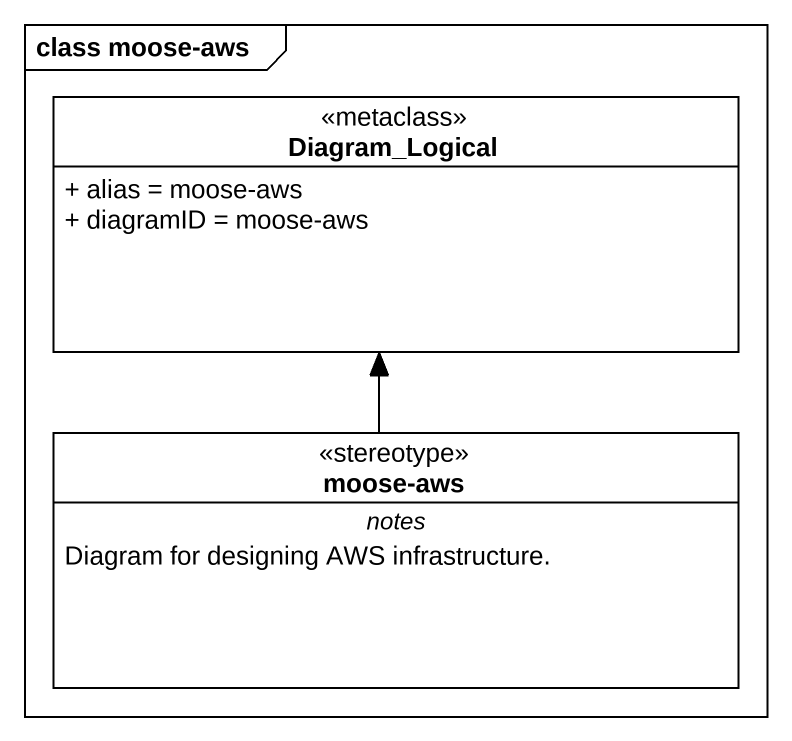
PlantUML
@startuml
mainframe class moose-aws
hide circle
hide empty members
skinparam classAttributeIconSize 0
class Diagram_Logical <<metaclass>> {
  + alias = moose-aws
  + diagramID = moose-aws
}
class "moose-aws" as moose_aws <<stereotype>> {
  -- notes --
  Diagram for designing AWS infrastructure.
}
moose_aws -up-> Diagram_Logical
@enduml
